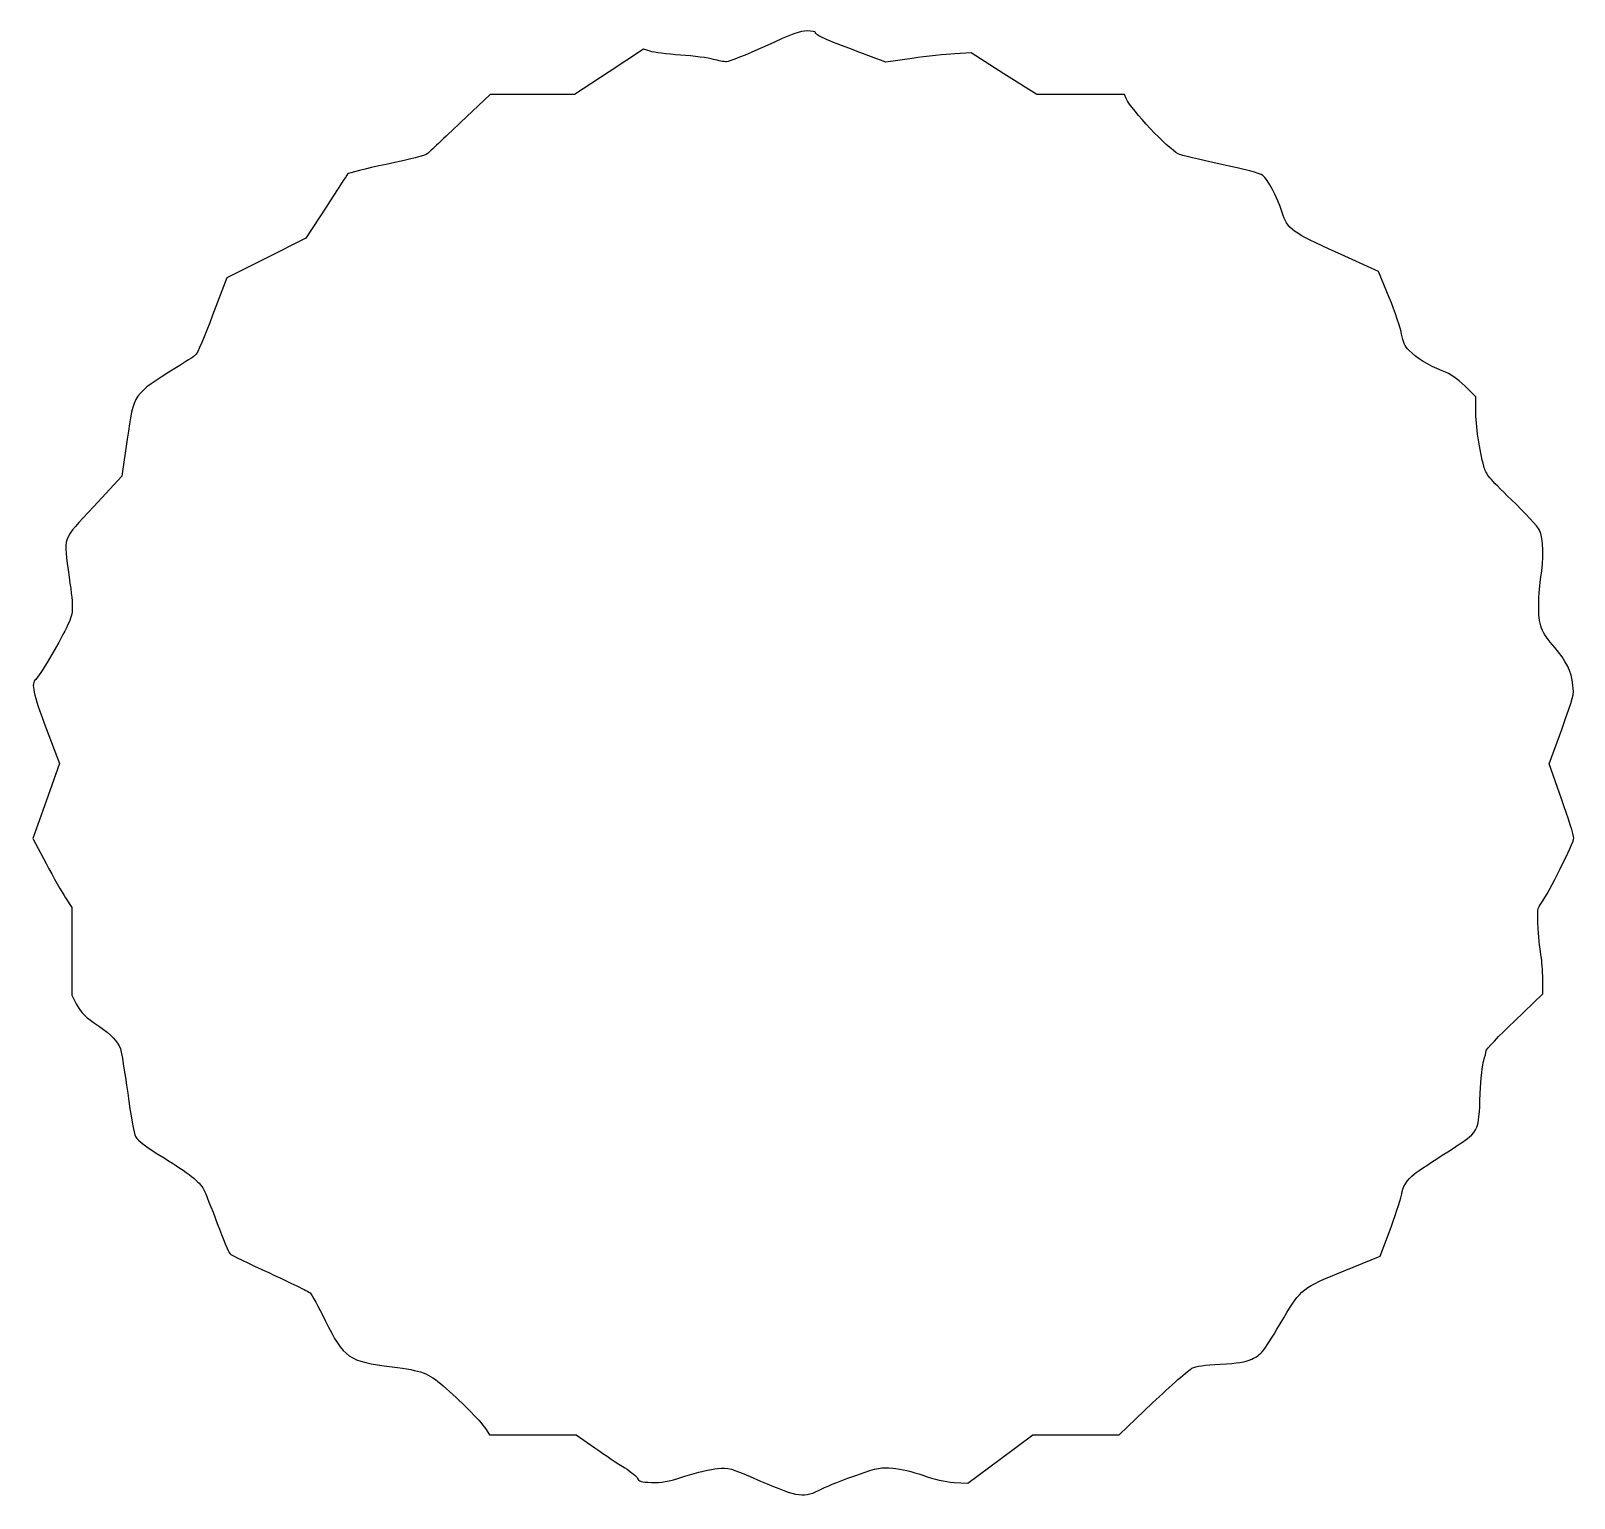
# Model space of a CAD drawing. Header units: centimetres. Extents: x -13.2 to 10.5, y -12.9 to 9.6.
import ezdxf

# ---------------------------------------------------------------- set-up
doc = ezdxf.new("R2010")
doc.units = ezdxf.units.CM
doc.header["$MEASUREMENT"] = 0
doc.layers.add('Layer 1', color=7, linetype='Continuous')

msp = doc.modelspace()

# ---------------------------------------------------------------- linework, layer by layer
at = {"layer": 'Layer 1'}
msp.add_open_spline([(-1.99069, -12.65628), (-2.47667, -12.44735), (-2.47973, -12.44646), (-2.65215, -12.46326), (-2.65215, -12.46326), (-2.74742, -12.47254), (-2.97331, -12.52668), (-3.15412, -12.58357), (-3.15412, -12.58357), (-3.4304, -12.6705), (-3.51275, -12.68579), (-3.67006, -12.67933), (-3.67006, -12.67933), (-3.83006, -12.67277), (-3.86075, -12.66368), (-3.88138, -12.61672), (-3.88138, -12.61672), (-3.89466, -12.58651), (-3.98396, -12.51317), (-4.07982, -12.45375), (-4.07982, -12.45375), (-4.17569, -12.39432), (-4.38319, -12.25533), (-4.54093, -12.14488), (-4.54093, -12.14488), (-4.54093, -12.14488), (-4.82775, -11.94405), (-4.82775, -11.94405), (-4.82775, -11.94405), (-4.82775, -11.94405), (-5.49343, -11.94387), (-5.49343, -11.94387), (-5.49343, -11.94387), (-5.49343, -11.94387), (-6.15912, -11.94369), (-6.15912, -11.94369), (-6.15912, -11.94369), (-6.15912, -11.94369), (-6.22385, -11.84866), (-6.22385, -11.84866), (-6.22385, -11.84866), (-6.3119, -11.71939), (-6.61723, -11.41135), (-6.87169, -11.19506), (-6.87169, -11.19506), (-7.11304, -10.98993), (-7.19017, -10.96122), (-7.66039, -10.90155), (-7.66039, -10.90155), (-8.33427, -10.81603), (-8.40076, -10.7698), (-8.68704, -10.1877), (-8.68704, -10.1877), (-8.79039, -9.97757), (-8.89591, -9.78667), (-8.92154, -9.76347), (-8.92154, -9.76347), (-8.94718, -9.74028), (-9.22904, -9.60191), (-9.54791, -9.45599), (-9.54791, -9.45599), (-9.86678, -9.31007), (-10.1415, -9.17619), (-10.1584, -9.15846), (-10.1584, -9.15846), (-10.1753, -9.14074), (-10.26098, -8.93363), (-10.3488, -8.69822), (-10.3488, -8.69822), (-10.43662, -8.46281), (-10.53197, -8.22414), (-10.56069, -8.16785), (-10.56069, -8.16785), (-10.61753, -8.05643), (-10.79434, -7.91664), (-11.16704, -7.68845), (-11.16704, -7.68845), (-11.45195, -7.51402), (-11.56014, -7.43302), (-11.60792, -7.35838), (-11.60792, -7.35838), (-11.62825, -7.32661), (-11.6823, -7.02677), (-11.72802, -6.69207), (-11.72802, -6.69207), (-11.77374, -6.35737), (-11.82444, -6.0492), (-11.84069, -6.00725), (-11.84069, -6.00725), (-11.88574, -5.89092), (-11.98394, -5.78734), (-12.1621, -5.66821), (-12.1621, -5.66821), (-12.38765, -5.5174), (-12.43814, -5.46752), (-12.51836, -5.31624), (-12.51836, -5.31624), (-12.51836, -5.31624), (-12.5885, -5.18394), (-12.5885, -5.18394), (-12.5885, -5.18394), (-12.5885, -5.18394), (-12.5885, -4.50926), (-12.5885, -4.50926), (-12.5885, -4.50926), (-12.5885, -4.50926), (-12.5885, -3.83457), (-12.5885, -3.83457), (-12.5885, -3.83457), (-12.5885, -3.83457), (-12.68426, -3.68905), (-12.68426, -3.68905), (-12.68426, -3.68905), (-12.73693, -3.60901), (-12.87135, -3.37089), (-12.98297, -3.15988), (-12.98297, -3.15988), (-12.98297, -3.15988), (-13.18591, -2.77624), (-13.18591, -2.77624), (-13.18591, -2.77624), (-13.18591, -2.77624), (-12.98248, -2.19827), (-12.98248, -2.19827), (-12.98248, -2.19827), (-12.98248, -2.19827), (-12.77904, -1.62031), (-12.77904, -1.62031), (-12.77904, -1.62031), (-12.77904, -1.62031), (-12.98143, -1.08235), (-12.98143, -1.08235), (-12.98143, -1.08235), (-13.18513, -0.54089), (-13.21762, -0.38984), (-13.14359, -0.3284), (-13.14359, -0.3284), (-13.09024, -0.28412), (-12.79338, 0.21527), (-12.67188, 0.46515), (-12.67188, 0.46515), (-12.55898, 0.69731), (-12.55751, 0.72354), (-12.62818, 1.24543), (-12.62818, 1.24543), (-12.71564, 1.89124), (-12.75072, 1.79064), (-12.24935, 2.33181), (-12.24935, 2.33181), (-12.24935, 2.33181), (-11.81759, 2.79784), (-11.81759, 2.79784), (-11.81759, 2.79784), (-11.81759, 2.79784), (-11.73429, 3.36471), (-11.73429, 3.36471), (-11.73429, 3.36471), (-11.62895, 4.08151), (-11.6545, 4.04436), (-10.97454, 4.46942), (-10.97454, 4.46942), (-10.84357, 4.55129), (-10.7142, 4.63561), (-10.68705, 4.6568), (-10.68705, 4.6568), (-10.65937, 4.6784), (-10.54245, 4.94877), (-10.42089, 5.27225), (-10.42089, 5.27225), (-10.42089, 5.27225), (-10.20409, 5.84918), (-10.20409, 5.84918), (-10.20409, 5.84918), (-10.20409, 5.84918), (-9.59459, 6.15288), (-9.59459, 6.15288), (-9.59459, 6.15288), (-9.59459, 6.15288), (-8.98509, 6.45659), (-8.98509, 6.45659), (-8.98509, 6.45659), (-8.98509, 6.45659), (-8.67566, 6.93341), (-8.67566, 6.93341), (-8.67566, 6.93341), (-8.50547, 7.19566), (-8.35734, 7.42469), (-8.34647, 7.44237), (-8.34647, 7.44237), (-8.33561, 7.46006), (-8.06669, 7.52805), (-7.74887, 7.59346), (-7.74887, 7.59346), (-7.37244, 7.67094), (-7.15149, 7.72891), (-7.115, 7.75975), (-7.115, 7.75975), (-7.08419, 7.78579), (-6.85509, 8.00057), (-6.60587, 8.23705), (-6.60587, 8.23705), (-6.60587, 8.23705), (-6.15276, 8.66699), (-6.15276, 8.66699), (-6.15276, 8.66699), (-6.15276, 8.66699), (-5.5029, 8.66699), (-5.5029, 8.66699), (-5.5029, 8.66699), (-5.5029, 8.66699), (-4.85303, 8.66699), (-4.85303, 8.66699), (-4.85303, 8.66699), (-4.85303, 8.66699), (-4.32098, 9.01506), (-4.32098, 9.01506), (-4.32098, 9.01506), (-4.32098, 9.01506), (-3.78893, 9.36312), (-3.78893, 9.36312), (-3.78893, 9.36312), (-3.78893, 9.36312), (-3.6908, 9.33208), (-3.6908, 9.33208), (-3.6908, 9.33208), (-3.63682, 9.315), (-3.42598, 9.28877), (-3.22225, 9.27379), (-3.22225, 9.27379), (-3.01852, 9.2588), (-2.79047, 9.22925), (-2.71547, 9.20812), (-2.71547, 9.20812), (-2.64047, 9.18699), (-2.54993, 9.1697), (-2.51427, 9.1697), (-2.51427, 9.1697), (-2.47861, 9.1697), (-2.21313, 9.27686), (-1.92433, 9.40783), (-1.92433, 9.40783), (-1.49688, 9.60167), (-1.37561, 9.64595), (-1.27225, 9.64595), (-1.27225, 9.64595), (-1.20241, 9.64595), (-1.14527, 9.63429), (-1.14527, 9.62003), (-1.14527, 9.62003), (-1.14527, 9.5809), (-0.99151, 9.51121), (-0.50574, 9.33016), (-0.50574, 9.33016), (-0.50574, 9.33016), (-0.06465, 9.16577), (-0.06465, 9.16577), (-0.06465, 9.16577), (-0.06465, 9.16577), (0.34093, 9.22296), (0.34093, 9.22296), (0.34093, 9.22296), (0.56399, 9.25441), (0.85961, 9.28648), (0.99786, 9.29422), (0.99786, 9.29422), (0.99786, 9.29422), (1.24921, 9.30828), (1.24921, 9.30828), (1.24921, 9.30828), (1.24921, 9.30828), (1.75443, 8.98764), (1.75443, 8.98764), (1.75443, 8.98764), (1.75443, 8.98764), (2.25966, 8.66699), (2.25966, 8.66699), (2.25966, 8.66699), (2.25966, 8.66699), (2.9342, 8.66699), (2.9342, 8.66699), (2.9342, 8.66699), (2.9342, 8.66699), (3.60874, 8.66699), (3.60874, 8.66699), (3.60874, 8.66699), (3.60874, 8.66699), (3.63718, 8.60457), (3.63718, 8.60457), (3.63718, 8.60457), (3.71718, 8.42898), (4.27019, 7.84067), (4.43568, 7.75509), (4.43568, 7.75509), (4.47485, 7.73484), (4.76667, 7.66354), (5.08417, 7.59665), (5.08417, 7.59665), (5.46893, 7.5156), (5.6867, 7.45706), (5.73717, 7.42112), (5.73717, 7.42112), (5.81573, 7.36519), (5.95844, 7.09329), (6.03634, 6.85115), (6.03634, 6.85115), (6.11825, 6.59654), (6.18229, 6.5499), (6.88484, 6.23317), (6.88484, 6.23317), (6.88484, 6.23317), (7.51984, 5.94689), (7.51984, 5.94689), (7.51984, 5.94689), (7.51984, 5.94689), (7.68279, 5.5451), (7.68279, 5.5451), (7.68279, 5.5451), (7.77242, 5.32411), (7.85853, 5.07074), (7.87415, 4.98204), (7.87415, 4.98204), (7.89598, 4.85812), (7.92257, 4.80013), (7.98901, 4.73157), (7.98901, 4.73157), (8.1066, 4.61024), (8.27744, 4.50499), (8.4988, 4.41751), (8.4988, 4.41751), (8.64112, 4.36126), (8.72229, 4.30622), (8.84937, 4.17977), (8.84937, 4.17977), (8.84937, 4.17977), (9.01473, 4.01523), (9.01473, 4.01523), (9.01473, 4.01523), (9.01473, 4.01523), (9.01473, 3.80925), (9.01473, 3.80925), (9.01473, 3.80925), (9.01473, 3.58547), (9.07273, 3.18339), (9.13839, 2.95199), (9.13839, 2.95199), (9.17653, 2.81758), (9.20896, 2.7782), (9.56302, 2.43614), (9.56302, 2.43614), (9.77386, 2.23246), (9.96891, 2.0216), (9.99648, 1.96756), (9.99648, 1.96756), (10.05561, 1.85167), (10.06531, 1.4976), (10.01632, 1.24368), (10.01632, 1.24368), (9.99966, 1.15733), (9.9849, 0.96762), (9.98353, 0.8221), (9.98353, 0.8221), (9.98052, 0.50428), (10.01962, 0.39976), (10.23099, 0.16058), (10.23099, 0.16058), (10.39894, -0.02948), (10.48596, -0.20877), (10.51084, -0.416), (10.51084, -0.416), (10.52831, -0.56146), (10.5194, -0.59629), (10.33672, -1.09688), (10.33672, -1.09688), (10.33672, -1.09688), (10.14419, -1.62447), (10.14419, -1.62447), (10.14419, -1.62447), (10.14419, -1.62447), (10.33352, -2.16322), (10.33352, -2.16322), (10.33352, -2.16322), (10.43766, -2.45953), (10.52286, -2.73116), (10.52286, -2.76683), (10.52286, -2.76683), (10.52286, -2.8379), (10.13267, -3.62183), (10.02596, -3.76514), (10.02596, -3.76514), (9.96098, -3.85242), (9.95987, -3.86147), (9.97743, -4.16201), (9.97743, -4.16201), (9.98732, -4.33117), (10.00641, -4.52315), (10.01986, -4.58863), (10.01986, -4.58863), (10.0333, -4.65412), (10.04482, -4.81084), (10.04545, -4.9369), (10.04545, -4.9369), (10.04545, -4.9369), (10.04661, -5.1661), (10.04661, -5.1661), (10.04661, -5.1661), (10.04661, -5.1661), (9.61005, -5.58281), (9.61005, -5.58281), (9.61005, -5.58281), (9.36994, -5.812), (9.17331, -6.01842), (9.1731, -6.04152), (9.1731, -6.04152), (9.17288, -6.06462), (9.15658, -6.13115), (9.13685, -6.18936), (9.13685, -6.18936), (9.11713, -6.24757), (9.0933, -6.4748), (9.08391, -6.69431), (9.08391, -6.69431), (9.05748, -7.31163), (9.07779, -7.27527), (8.58285, -7.59153), (8.58285, -7.59153), (8.35356, -7.73804), (8.12382, -7.89153), (8.07232, -7.93263), (8.07232, -7.93263), (7.95885, -8.02316), (7.8776, -8.15044), (7.87616, -8.23988), (7.87616, -8.23988), (7.87557, -8.27626), (7.80111, -8.50678), (7.71069, -8.75214), (7.71069, -8.75214), (7.71069, -8.75214), (7.5463, -9.19826), (7.5463, -9.19826), (7.5463, -9.19826), (7.5463, -9.19826), (6.99067, -9.42304), (6.99067, -9.42304), (6.99067, -9.42304), (6.35015, -9.68216), (6.32123, -9.70462), (6.06095, -10.14488), (6.06095, -10.14488), (5.74506, -10.67921), (5.71595, -10.71674), (5.56717, -10.78141), (5.56717, -10.78141), (5.45901, -10.82843), (5.35586, -10.84516), (5.08429, -10.85973), (5.08429, -10.85973), (4.8463, -10.8725), (4.7106, -10.8921), (4.64773, -10.92277), (4.64773, -10.92277), (4.59755, -10.94725), (4.32452, -11.18705), (4.041, -11.45566), (4.041, -11.45566), (4.041, -11.45566), (3.52549, -11.94405), (3.52549, -11.94405), (3.52549, -11.94405), (3.52549, -11.94405), (2.8612, -11.94405), (2.8612, -11.94405), (2.8612, -11.94405), (2.8612, -11.94405), (2.19692, -11.94405), (2.19692, -11.94405), (2.19692, -11.94405), (2.19692, -11.94405), (1.69906, -12.31793), (1.69906, -12.31793), (1.69906, -12.31793), (1.69906, -12.31793), (1.20119, -12.69182), (1.20119, -12.69182), (1.20119, -12.69182), (1.20119, -12.69182), (0.98708, -12.67687), (0.98708, -12.67687), (0.98708, -12.67687), (0.8403, -12.66663), (0.68975, -12.63265), (0.50838, -12.56884), (0.50838, -12.56884), (0.34564, -12.51159), (0.16741, -12.46935), (0.04536, -12.45911), (0.04536, -12.45911), (-0.14279, -12.44332), (-0.17161, -12.44883), (-0.51027, -12.56518), (-0.51027, -12.56518), (-0.70672, -12.63267), (-0.94877, -12.72889), (-1.04816, -12.77899), (-1.04816, -12.77899), (-1.32695, -12.91954), (-1.40064, -12.90995), (-1.99069, -12.65628)], degree=3, knots=[0, 0, 0, 0, 0.0078125, 0.0078125, 0.0078125, 0.0078125, 0.015625, 0.015625, 0.015625, 0.015625, 0.0234375, 0.0234375, 0.0234375, 0.0234375, 0.03125, 0.03125, 0.03125, 0.03125, 0.0390625, 0.0390625, 0.0390625, 0.0390625, 0.046875, 0.046875, 0.046875, 0.046875, 0.0546875, 0.0546875, 0.0546875, 0.0546875, 0.0625, 0.0625, 0.0625, 0.0625, 0.0703125, 0.0703125, 0.0703125, 0.0703125, 0.078125, 0.078125, 0.078125, 0.078125, 0.0859375, 0.0859375, 0.0859375, 0.0859375, 0.09375, 0.09375, 0.09375, 0.09375, 0.1015625, 0.1015625, 0.1015625, 0.1015625, 0.109375, 0.109375, 0.109375, 0.109375, 0.1171875, 0.1171875, 0.1171875, 0.1171875, 0.125, 0.125, 0.125, 0.125, 0.1328125, 0.1328125, 0.1328125, 0.1328125, 0.140625, 0.140625, 0.140625, 0.140625, 0.1484375, 0.1484375, 0.1484375, 0.1484375, 0.15625, 0.15625, 0.15625, 0.15625, 0.1640625, 0.1640625, 0.1640625, 0.1640625, 0.171875, 0.171875, 0.171875, 0.171875, 0.1796875, 0.1796875, 0.1796875, 0.1796875, 0.1875, 0.1875, 0.1875, 0.1875, 0.1953125, 0.1953125, 0.1953125, 0.1953125, 0.203125, 0.203125, 0.203125, 0.203125, 0.2109375, 0.2109375, 0.2109375, 0.2109375, 0.21875, 0.21875, 0.21875, 0.21875, 0.2265625, 0.2265625, 0.2265625, 0.2265625, 0.234375, 0.234375, 0.234375, 0.234375, 0.2421875, 0.2421875, 0.2421875, 0.2421875, 0.25, 0.25, 0.25, 0.25, 0.2578125, 0.2578125, 0.2578125, 0.2578125, 0.265625, 0.265625, 0.265625, 0.265625, 0.2734375, 0.2734375, 0.2734375, 0.2734375, 0.28125, 0.28125, 0.28125, 0.28125, 0.2890625, 0.2890625, 0.2890625, 0.2890625, 0.296875, 0.296875, 0.296875, 0.296875, 0.3046875, 0.3046875, 0.3046875, 0.3046875, 0.3125, 0.3125, 0.3125, 0.3125, 0.3203125, 0.3203125, 0.3203125, 0.3203125, 0.328125, 0.328125, 0.328125, 0.328125, 0.3359375, 0.3359375, 0.3359375, 0.3359375, 0.34375, 0.34375, 0.34375, 0.34375, 0.3515625, 0.3515625, 0.3515625, 0.3515625, 0.359375, 0.359375, 0.359375, 0.359375, 0.3671875, 0.3671875, 0.3671875, 0.3671875, 0.375, 0.375, 0.375, 0.375, 0.3828125, 0.3828125, 0.3828125, 0.3828125, 0.390625, 0.390625, 0.390625, 0.390625, 0.3984375, 0.3984375, 0.3984375, 0.3984375, 0.40625, 0.40625, 0.40625, 0.40625, 0.4140625, 0.4140625, 0.4140625, 0.4140625, 0.421875, 0.421875, 0.421875, 0.421875, 0.4296875, 0.4296875, 0.4296875, 0.4296875, 0.4375, 0.4375, 0.4375, 0.4375, 0.4453125, 0.4453125, 0.4453125, 0.4453125, 0.453125, 0.453125, 0.453125, 0.453125, 0.4609375, 0.4609375, 0.4609375, 0.4609375, 0.46875, 0.46875, 0.46875, 0.46875, 0.4765625, 0.4765625, 0.4765625, 0.4765625, 0.484375, 0.484375, 0.484375, 0.484375, 0.4921875, 0.4921875, 0.4921875, 0.4921875, 0.5, 0.5, 0.5, 0.5, 0.5078125, 0.5078125, 0.5078125, 0.5078125, 0.515625, 0.515625, 0.515625, 0.515625, 0.5234375, 0.5234375, 0.5234375, 0.5234375, 0.53125, 0.53125, 0.53125, 0.53125, 0.5390625, 0.5390625, 0.5390625, 0.5390625, 0.546875, 0.546875, 0.546875, 0.546875, 0.5546875, 0.5546875, 0.5546875, 0.5546875, 0.5625, 0.5625, 0.5625, 0.5625, 0.5703125, 0.5703125, 0.5703125, 0.5703125, 0.578125, 0.578125, 0.578125, 0.578125, 0.5859375, 0.5859375, 0.5859375, 0.5859375, 0.59375, 0.59375, 0.59375, 0.59375, 0.6015625, 0.6015625, 0.6015625, 0.6015625, 0.609375, 0.609375, 0.609375, 0.609375, 0.6171875, 0.6171875, 0.6171875, 0.6171875, 0.625, 0.625, 0.625, 0.625, 0.6328125, 0.6328125, 0.6328125, 0.6328125, 0.640625, 0.640625, 0.640625, 0.640625, 0.6484375, 0.6484375, 0.6484375, 0.6484375, 0.65625, 0.65625, 0.65625, 0.65625, 0.6640625, 0.6640625, 0.6640625, 0.6640625, 0.671875, 0.671875, 0.671875, 0.671875, 0.6796875, 0.6796875, 0.6796875, 0.6796875, 0.6875, 0.6875, 0.6875, 0.6875, 0.6953125, 0.6953125, 0.6953125, 0.6953125, 0.703125, 0.703125, 0.703125, 0.703125, 0.7109375, 0.7109375, 0.7109375, 0.7109375, 0.71875, 0.71875, 0.71875, 0.71875, 0.7265625, 0.7265625, 0.7265625, 0.7265625, 0.734375, 0.734375, 0.734375, 0.734375, 0.7421875, 0.7421875, 0.7421875, 0.7421875, 0.75, 0.75, 0.75, 0.75, 0.7578125, 0.7578125, 0.7578125, 0.7578125, 0.765625, 0.765625, 0.765625, 0.765625, 0.7734375, 0.7734375, 0.7734375, 0.7734375, 0.78125, 0.78125, 0.78125, 0.78125, 0.7890625, 0.7890625, 0.7890625, 0.7890625, 0.796875, 0.796875, 0.796875, 0.796875, 0.8046875, 0.8046875, 0.8046875, 0.8046875, 0.8125, 0.8125, 0.8125, 0.8125, 0.8203125, 0.8203125, 0.8203125, 0.8203125, 0.828125, 0.828125, 0.828125, 0.828125, 0.8359375, 0.8359375, 0.8359375, 0.8359375, 0.84375, 0.84375, 0.84375, 0.84375, 0.8515625, 0.8515625, 0.8515625, 0.8515625, 0.859375, 0.859375, 0.859375, 0.859375, 0.8671875, 0.8671875, 0.8671875, 0.8671875, 0.875, 0.875, 0.875, 0.875, 0.8828125, 0.8828125, 0.8828125, 0.8828125, 0.890625, 0.890625, 0.890625, 0.890625, 0.8984375, 0.8984375, 0.8984375, 0.8984375, 0.90625, 0.90625, 0.90625, 0.90625, 0.9140625, 0.9140625, 0.9140625, 0.9140625, 0.921875, 0.921875, 0.921875, 0.921875, 0.9296875, 0.9296875, 0.9296875, 0.9296875, 0.9375, 0.9375, 0.9375, 0.9375, 0.9453125, 0.9453125, 0.9453125, 0.9453125, 0.953125, 0.953125, 0.953125, 0.953125, 0.9609375, 0.9609375, 0.9609375, 0.9609375, 0.96875, 0.96875, 0.96875, 0.96875, 0.9765625, 0.9765625, 0.9765625, 0.9765625, 0.984375, 0.984375, 0.984375, 0.984375, 1, 1, 1, 1], dxfattribs=at)

doc.saveas('drawing.dxf')
